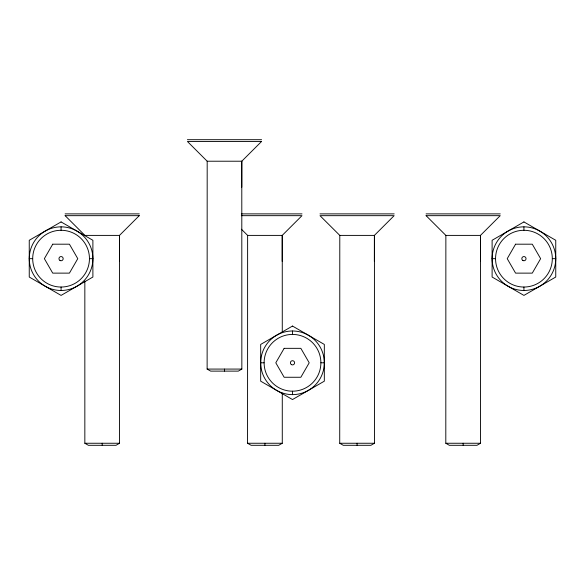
<?xml version="1.0" encoding="UTF-8"?>
<svg xmlns="http://www.w3.org/2000/svg" width="585" height="585" viewBox="0 0 585 585"><rect width="100%" height="100%" fill="white"/><g stroke="black" fill="none" stroke-linecap="round" stroke-linejoin="round"><path stroke-width="0.88" d="M119.472 261.378L119.494 235.397L139.259 215.668M241.759 187.2L241.788 161.219L261.546 141.49M282.197 261.378L282.219 235.397L301.984 215.668L241.32 215.668M374.363 261.378L374.385 235.397L394.144 215.668L319.995 215.668L339.79 235.397L374.429 235.397L374.444 443.254L370.89 445.302L343.278 445.302L339.724 443.254L339.79 235.397M480.439 261.378L480.46 235.397L500.226 215.668L426.077 215.668M241.422 229.232L247.623 235.397L247.565 443.254L251.111 445.302L278.731 445.302L282.277 443.254L282.277 393.083M241.788 161.219L241.846 369.077L238.292 371.124L210.68 371.124L207.127 369.077L207.185 161.219L187.427 141.49L261.575 141.49M119.494 235.397L119.552 443.254L116.005 445.302L88.386 445.302L84.84 443.254L84.84 281.092M480.46 235.397L480.519 443.254L476.972 445.302L449.353 445.302L445.807 443.254L445.865 235.397L426.099 215.668M187.397 139.698L261.575 139.698M207.141 161.219L241.832 161.219M65.111 213.876L139.281 213.876M241.32 213.876L302.006 213.876M319.995 213.876L394.173 213.876M426.077 213.876L500.248 213.876M65.111 215.668L139.281 215.668M84.847 235.397L119.537 235.397M247.572 235.397L282.262 235.397L282.277 332.031M445.814 235.397L480.504 235.397M29.25 258.665L32.687 258.665M89.454 258.665A28.387 28.387 0 0 0 46.88 234.08A28.387 28.387 0 0 0 46.88 283.242A28.387 28.387 0 0 0 89.454 258.665L92.891 258.665A31.824 31.824 0 0 1 45.162 286.219A31.824 31.824 0 0 1 45.162 231.104A31.824 31.824 0 0 1 92.891 258.665M492.109 258.665L495.546 258.665M552.313 258.665A28.387 28.387 0 0 0 509.74 234.08A28.387 28.387 0 0 0 509.74 283.242A28.387 28.387 0 0 0 552.313 258.665L555.75 258.665A31.824 31.824 0 0 1 508.021 286.219A31.824 31.824 0 0 1 508.021 231.104A31.824 31.824 0 0 1 555.75 258.665M260.676 362.802L264.113 362.802M320.887 362.802A28.387 28.387 0 0 0 278.306 338.225A28.387 28.387 0 0 0 278.306 387.387A28.387 28.387 0 0 0 320.887 362.802L324.324 362.802A31.824 31.824 0 0 1 276.588 390.363A31.824 31.824 0 0 1 276.588 335.249A31.824 31.824 0 0 1 324.324 362.802M207.127 369.077L241.846 369.077M84.84 443.254L119.552 443.254M247.565 443.254L282.277 443.254M339.724 443.254L374.444 443.254M445.807 443.254L480.519 443.254M84.898 235.397L65.132 215.668M523.926 226.841L523.926 230.278M523.926 287.045L523.926 290.482M463.159 443.254L463.159 445.302M357.084 443.254L357.084 445.302M292.5 330.986L292.5 334.423M292.5 391.19L292.5 394.626M264.917 443.254L264.917 445.302M224.486 369.077L224.486 371.124M102.192 443.254L102.192 445.302M61.074 226.841L61.074 230.278M61.074 287.045L61.074 290.482M52.723 244.194L44.372 258.665L52.723 273.129L69.425 273.129L77.776 258.665L69.425 244.194L52.723 244.194M284.149 348.338L275.798 362.802L284.149 377.266L300.851 377.266L309.202 362.802L300.851 348.338L284.149 348.338M515.575 244.194L507.224 258.665L515.575 273.129L532.277 273.129L540.628 258.665L532.277 244.194L515.575 244.194M61.074 221.92L29.25 240.289L29.25 277.034L61.074 295.403L92.891 277.034L92.891 240.289L61.074 221.92M292.5 326.057L260.676 344.433L260.676 381.179L292.5 399.548L324.324 381.179L324.324 344.433L292.5 326.057M523.926 221.92L492.109 240.289L492.109 277.034L523.926 295.403L555.75 277.034L555.75 240.289L523.926 221.92M522.873 260.486A2.106 2.106 0 0 0 526.039 258.665A2.106 2.106 0 0 0 522.873 256.837A2.106 2.106 0 0 0 522.873 260.486M60.014 260.486A2.106 2.106 0 0 0 63.18 258.665A2.106 2.106 0 0 0 60.014 256.837A2.106 2.106 0 0 0 60.014 260.486M291.447 364.63A2.106 2.106 0 0 0 294.606 362.802A2.106 2.106 0 0 0 291.447 360.982A2.106 2.106 0 0 0 291.447 364.63"/></g></svg>
